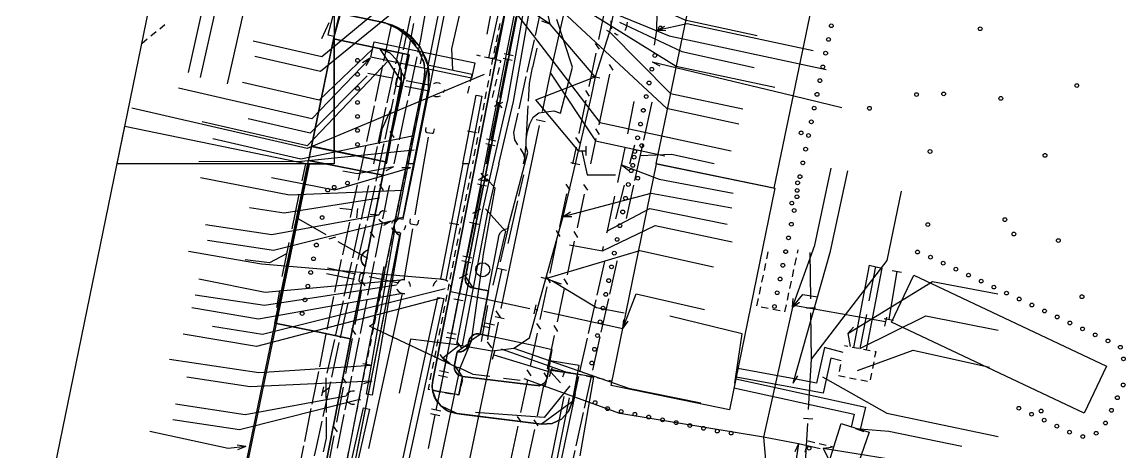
# Model space of a CAD drawing. Header units: metres. Extents: x 3206 to 3701, y 9896 to 11410.
# Drawn here: x 3317.7 to 3435.9, y 10719.2 to 10765.2 of the extents above; entities that cross this region are included whole.
import ezdxf

# ---------------------------------------------------------------- set-up
doc = ezdxf.new("R2010")
doc.units = ezdxf.units.M
for name, color, linetype in [('BOUNDARY', 7, 'Continuous'), ('BUILDING', 7, 'Continuous'), ('CURB', 7, 'Continuous'), ('ELECTR_CABLE', 7, 'Continuous'), ('ELECTR_CABLE_COMM', 7, 'Continuous'), ('GAS', 7, 'Continuous'), ('GRASS', 7, 'Continuous'), ('GROUND', 7, 'Continuous'), ('HEAT', 7, 'Continuous'), ('ROAD', 7, 'Continuous'), ('SEWER', 7, 'Continuous'), ('SIDEWALK_PATH', 7, 'Continuous'), ('WATER_PIPELINE', 7, 'Continuous')]:
    doc.layers.add(name, color=color, linetype=linetype)

# ---------------------------------------------------------------- blocks, each defined once
blk = doc.blocks.new('МОЖЖЕВЕЛЬНИК_СКАЛЬНЫЙ')
blk.add_circle((0, 0), 0.2)
blk = doc.blocks.new('БЕРЕЗА_ПОЛЕЗНАЯ')
blk.add_circle((0, 0), 0.2)
blk = doc.blocks.new('ЧЕРЕМУХА_ШУБЕРТ')
blk.add_circle((0, 0), 0.2)

msp = doc.modelspace()

# ---------------------------------------------------------------- linework, layer by layer
at = {"layer": 'BOUNDARY'}
msp.add_lwpolyline([(3253.02, 9915.67), (3233.6, 10020.11), (3233.04, 10027.23), (3225.68, 10139.96), (3262.08, 10325.26), (3335.84, 10689.44), (3351.1, 10763.68), (3367.77, 10831.23), (3377.81, 10869.11), (3520.39, 11207.45), (3551.17, 11273.83), (3554.01, 11279.37), (3611.72, 11390.17), (3639.44, 11373.13), (3680.64, 11298.58), (3281.25, 9920.2)], close=True, dxfattribs=at)
at = {"layer": 'BUILDING'}
for points in [[(3385.58, 10750.01), (3394.73, 10794.01), (3407.33, 10791.39), (3398.17, 10747.39)], [(3327.87, 10750), (3331.3, 10766.7), (3351.11, 10766.7), (3351.11, 10750)], [(3348.44, 10749.97), (3334.29, 10681.6), (3314.67, 10685.66), (3316.24, 10693.41), (3316.25, 10693.47), (3328.7, 10754.05)], [(3393.43, 10723.68), (3380.75, 10726.28), (3385.61, 10750), (3398.3, 10747.4)], [(3413.16, 10738.1), (3433.8, 10728.36), (3431.41, 10723.31), (3410.77, 10733.04)], [(3406.41, 10721.9), (3408.38, 10721.29), (3406.97, 10717.16), (3405.68, 10717.16), (3403.84, 10717.17), (3404.62, 10719.7), (3405.4, 10722.22), (3406.41, 10721.9)]]:
    msp.add_lwpolyline(points, close=True, dxfattribs=at)
at = {"layer": 'CURB'}
for points in [[(3365.16, 10737.89), (3371.56, 10770.39)], [(3332.42, 10764.47), (3332.98, 10764.93)], [(3356.35, 10765.12), (3357.04, 10764.97), (3357.05, 10764.97)], [(3357.51, 10764.76), (3357.54, 10764.75), (3357.85, 10764.59), (3358.14, 10764.4)], [(3368.86, 10765.04), (3368.71, 10764.3)], [(3330.53, 10762.93), (3331.09, 10763.39)], [(3331.47, 10763.7), (3332.03, 10764.16)], [(3351.05, 10763.4), (3355.97, 10762.35)], [(3358.54, 10764.11), (3358.6, 10764.06), (3358.95, 10763.75), (3359.02, 10763.68), (3359.08, 10763.63)], [(3359.4, 10763.25), (3359.45, 10763.17), (3359.84, 10762.67)], [(3368.61, 10763.81), (3368.46, 10763.08)], [(3355.97, 10762.35), (3358.29, 10758.84)], [(3360.12, 10762.26), (3360.43, 10761.67), (3360.45, 10761.62)], [(3368.36, 10762.59), (3368.21, 10761.86)], [(3360.62, 10761.15), (3360.72, 10760.86), (3360.76, 10760.45)], [(3368.11, 10761.37), (3367.96, 10760.64)], [(3360.8, 10759.95), (3360.81, 10759.85), (3360.81, 10759.78), (3360.75, 10759.23)], [(3367.86, 10760.15), (3367.72, 10759.42)], [(3358.29, 10758.84), (3356.61, 10750.23)], [(3360.66, 10758.74), (3360.58, 10758.32), (3360.52, 10758.03)], [(3367.63, 10758.93), (3367.49, 10758.2)], [(3361.18, 10758.05), (3358.46, 10744.26)], [(3360.42, 10757.54), (3360.28, 10756.83)], [(3367.39, 10757.71), (3367.25, 10756.97)], [(3360.18, 10756.34), (3360.03, 10755.63)], [(3367.16, 10756.48), (3367.01, 10755.75)], [(3359.93, 10755.14), (3359.79, 10754.44)], [(3366.92, 10755.26), (3366.78, 10754.53)], [(3359.69, 10753.95), (3359.54, 10753.24)], [(3366.68, 10754.04), (3366.54, 10753.3)], [(3359.44, 10752.75), (3359.3, 10752.04)], [(3366.45, 10752.81), (3366.31, 10752.08)], [(3356.61, 10750.23), (3348.66, 10751.87)], [(3359.2, 10751.55), (3359.05, 10750.84)], [(3366.21, 10751.59), (3366.07, 10750.86)], [(3356.32, 10748.78), (3348.35, 10750.36)], [(3358.95, 10750.35), (3358.88, 10750)], [(3365.98, 10750.37), (3365.9, 10750)], [(3356.32, 10748.78), (3356.61, 10750.23)], [(3358.71, 10749.16), (3358.57, 10748.45)], [(3365.74, 10749.16), (3365.6, 10748.45)], [(3354.76, 10740.78), (3356.32, 10748.78)], [(3358.47, 10747.96), (3358.32, 10747.25)], [(3365.51, 10747.96), (3365.37, 10747.25)], [(3358.22, 10746.76), (3358.08, 10746.06)], [(3365.28, 10746.76), (3365.14, 10746.05)], [(3357.98, 10745.57), (3357.83, 10744.86)], [(3365.05, 10745.56), (3364.91, 10744.85)], [(3357.73, 10744.37), (3357.59, 10743.66)], [(3364.82, 10744.36), (3364.68, 10743.65)], [(3357.49, 10743.17), (3357.35, 10742.49), (3357.34, 10742.47)], [(3364.58, 10743.16), (3364.44, 10742.46)], [(3357.25, 10741.98), (3357.1, 10741.27)], [(3358.09, 10742.35), (3357.34, 10738.52)], [(3364.35, 10741.96), (3364.21, 10741.26)], [(3354.76, 10740.78), (3354.41, 10739)], [(3400.76, 10740.81), (3400.67, 10740.43)], [(3357, 10740.78), (3356.86, 10740.07)], [(3364.11, 10740.77), (3363.97, 10740.06)], [(3397.43, 10739.83), (3397.5, 10740.18), (3397.59, 10740.59)], [(3400.57, 10739.94), (3400.41, 10739.17)], [(3348.81, 10732.12), (3352.87, 10731.27), (3354.41, 10739)], [(3356.76, 10739.58), (3356.61, 10738.88)], [(3363.87, 10739.57), (3363.73, 10738.86)], [(3397.17, 10738.57), (3397.33, 10739.34)], [(3400.3, 10738.69), (3400.14, 10737.92)], [(3356.51, 10738.39), (3356.37, 10737.68)], [(3363.64, 10738.37), (3363.5, 10737.67)], [(3365.16, 10737.89), (3365.96, 10736.72)], [(3396.9, 10737.32), (3397.06, 10738.08)], [(3400.04, 10737.43), (3399.87, 10736.67)], [(3356.27, 10737.19), (3356.13, 10736.48)], [(3363.4, 10737.17), (3363.26, 10736.47)], [(3367.62, 10736.4), (3365.96, 10736.72)], [(3396.64, 10736.06), (3396.8, 10736.83)], [(3399.77, 10736.18), (3399.6, 10735.41)], [(3356.03, 10735.99), (3355.88, 10735.29)], [(3363.16, 10735.98), (3363.02, 10735.27)], [(3396.38, 10734.81), (3396.54, 10735.57)], [(3399.5, 10734.92), (3399.34, 10734.16)], [(3355.78, 10734.8), (3355.64, 10734.09)], [(3356.56, 10734.59), (3356.25, 10733.01)], [(3362.92, 10734.78), (3362.78, 10734.07)], [(3397.59, 10734.51), (3396.82, 10734.66)], [(3398.85, 10734.26), (3398.08, 10734.41)], [(3344.75, 10732.95), (3348.81, 10732.12)], [(3356.25, 10733.01), (3351.89, 10710.82)], [(3355.54, 10733.6), (3355.4, 10732.89)], [(3361.66, 10726.81), (3362.95, 10733.4)], [(3362.69, 10733.58), (3362.55, 10732.88)], [(3366.73, 10731.77), (3366.9, 10732.67)], [(3355.3, 10732.4), (3355.15, 10731.7)], [(3362.45, 10732.38), (3362.31, 10731.68)], [(3365.5, 10730.93), (3366.73, 10731.77)], [(3366.73, 10731.77), (3367.57, 10731.59)], [(3349.32, 10713.33), (3352.87, 10731.27)], [(3355.05, 10731.21), (3354.91, 10730.5)], [(3362.21, 10731.19), (3362.07, 10730.48)], [(3365.5, 10730.93), (3365.48, 10730.74), (3364.29, 10729.89)], [(3354.81, 10730.01), (3354.67, 10729.3)], [(3361.98, 10729.99), (3361.84, 10729.28)], [(3354.57, 10728.81), (3354.42, 10728.11)], [(3361.74, 10728.79), (3361.6, 10728.09)], [(3364.86, 10727.25), (3364, 10728.44)], [(3373.93, 10727.28), (3374.07, 10727.99)], [(3374.5, 10727.99), (3375.21, 10727.86)], [(3354.32, 10727.62), (3354.18, 10726.91)], [(3361.5, 10727.59), (3361.36, 10726.89)], [(3364.7, 10726.23), (3364.87, 10726.93)], [(3365.12, 10727.22), (3365.84, 10727.13)], [(3366.33, 10727.07), (3367.05, 10726.99)], [(3367.54, 10726.93), (3368.26, 10726.84)], [(3368.76, 10726.78), (3369.47, 10726.69)], [(3369.97, 10726.63), (3370.68, 10726.55)], [(3373.6, 10726.19), (3373.7, 10726.18), (3373.83, 10726.79)], [(3375.7, 10727.77), (3376.37, 10727.65), (3376.41, 10727.64)], [(3377.17, 10727.5), (3376.61, 10724.55)], [(3376.9, 10727.55), (3377.17, 10727.5), (3377.61, 10727.41)], [(3378.1, 10727.32), (3378.81, 10727.18)], [(3379.3, 10727.09), (3380.01, 10726.95)], [(3380.5, 10726.85), (3380.85, 10726.79)], [(3354.08, 10726.42), (3353.94, 10725.71)], [(3361.27, 10726.4), (3361.16, 10725.87), (3361.34, 10725.83)], [(3361.83, 10725.73), (3362.46, 10725.59), (3362.53, 10725.58)], [(3363.02, 10725.5), (3363.74, 10725.39)], [(3364.23, 10725.31), (3364.47, 10725.27), (3364.58, 10725.74)], [(3371.18, 10726.49), (3371.9, 10726.4)], [(3372.39, 10726.34), (3372.65, 10726.31), (3373.11, 10726.25)], [(3353.84, 10725.22), (3353.69, 10724.52)], [(3376.61, 10724.55), (3373.29, 10722.13)], [(3353.59, 10724.03), (3353.45, 10723.32)], [(3364.7, 10723.2), (3364.23, 10723.26), (3362.47, 10724.12)], [(3373.29, 10722.13), (3364.7, 10723.2)], [(3353.35, 10722.83), (3353.21, 10722.12)], [(3353.12, 10721.63), (3352.98, 10720.92)], [(3352.88, 10720.43), (3352.74, 10719.72)], [(3401.53, 10719.13), (3401.72, 10719.85)], [(3401.85, 10720.33), (3401.85, 10720.34), (3402.56, 10720.18)], [(3403.05, 10720.06), (3403.77, 10719.9)], [(3404.26, 10719.79), (3404.62, 10719.7)], [(3352.65, 10719.23), (3352.51, 10718.53)]]:
    msp.add_lwpolyline(points, dxfattribs=at)
at = {"layer": 'ELECTR_CABLE'}
for points in [[(3379.06, 10759.31), (3374.23, 10764.97), (3373.22, 10769.61), (3376.18, 10779.63), (3379.49, 10789.49), (3380.07, 10792.18), (3383.32, 10797.45), (3385.53, 10798.72), (3382.19, 10803.77)], [(3387.22, 10796.11), (3383.4, 10777.6), (3380.6, 10764.13)], [(3373.47, 10778.35), (3369.68, 10756.81), (3368.09, 10750)], [(3374.06, 10778.24), (3370.26, 10756.69), (3368.71, 10750)], [(3343.94, 10774.24), (3338.49, 10767.01), (3336.74, 10759.25)], [(3347.04, 10773.38), (3341.38, 10766.31), (3339.64, 10758.55)], [(3371.37, 10770.62), (3387.74, 10760.47), (3398.3, 10758.21)], [(3372.47, 10769.67), (3386.96, 10763.72), (3403.78, 10760.11)], [(3372.51, 10769.18), (3386.69, 10755.96), (3394.43, 10754.3)], [(3374.23, 10764.97), (3368.39, 10768.88), (3367.46, 10763.88)], [(3372.65, 10763.75), (3373.42, 10767.18)], [(3359.41, 10766.52), (3358.51, 10762.22)], [(3360.1, 10761.95), (3360.39, 10763.32), (3360.89, 10766.17)], [(3385.42, 10762.71), (3385.67, 10764.31), (3385.69, 10766.22)], [(3350.53, 10765.08), (3349.76, 10763.37)], [(3357.2, 10764.83), (3356.39, 10761.01)], [(3358.5, 10764.43), (3357.68, 10760.72)], [(3374.23, 10764.97), (3373.35, 10765.26)], [(3385.67, 10764.31), (3388.91, 10765.04), (3402.38, 10762.15)], [(3385.67, 10764.31), (3386.5, 10764.75)], [(3371.77, 10759.82), (3372.54, 10763.26)], [(3380.6, 10764.13), (3379.06, 10759.31)], [(3380.27, 10764.32), (3380.6, 10764.13)], [(3380.6, 10764.13), (3387.12, 10757.54), (3394.86, 10755.88)], [(3385.67, 10764.31), (3386.61, 10764.26)], [(3372.8, 10762.37), (3372.35, 10760.31)], [(3358.41, 10761.73), (3357.51, 10757.43)], [(3359.1, 10757.27), (3360, 10761.46)], [(3385.14, 10760.93), (3399.16, 10757.58), (3405.48, 10756.05)], [(3385.14, 10760.93), (3385.96, 10760.48)], [(3356.29, 10760.52), (3355.48, 10756.71)], [(3357.57, 10760.24), (3356.75, 10756.53)], [(3372.03, 10758.6), (3372.35, 10760.31)], [(3370.9, 10755.9), (3371.67, 10759.34)], [(3371.91, 10756.7), (3372.03, 10758.6)], [(3372.69, 10756.86), (3379.06, 10759.31)], [(3379.06, 10759.31), (3378.63, 10757.23), (3377.26, 10751.4)], [(3378.57, 10759.41), (3379.55, 10759.21)], [(3355.37, 10756.22), (3355.23, 10755.52), (3354.56, 10752.4)], [(3357.41, 10756.94), (3357.19, 10755.88), (3356.52, 10752.64)], [(3358.09, 10752.59), (3358.86, 10756.19), (3358.99, 10756.78)], [(3371.65, 10752.4), (3371.88, 10756.2)], [(3377.26, 10751.4), (3372.69, 10756.86)], [(3382.55, 10753.2), (3383.24, 10756.66)], [(3385.13, 10756.59), (3384.23, 10752.52)], [(3356.64, 10756.04), (3356.58, 10755.77), (3355.82, 10752.34)], [(3357.19, 10755.88), (3356.22, 10753.72), (3355.94, 10752.15)], [(3370.78, 10752.05), (3370.45, 10752.56), (3370.33, 10753.34), (3370.79, 10755.41)], [(3354.46, 10751.91), (3354.05, 10750)], [(3355.71, 10751.85), (3355.3, 10750)], [(3356.42, 10752.15), (3356.33, 10751.75), (3355.97, 10750)], [(3357.54, 10750), (3357.85, 10751.45), (3357.99, 10752.1)], [(3371.37, 10750), (3371.51, 10750.6), (3371.38, 10751.11), (3371.05, 10751.63)], [(3371.5, 10750), (3371.62, 10751.9)], [(3378.08, 10750.89), (3378.09, 10751.89)], [(3381.9, 10750), (3382.25, 10751.73)], [(3382.78, 10750), (3383.31, 10752.04)], [(3384.12, 10752.03), (3383.67, 10750)], [(3376.93, 10750), (3377.26, 10751.4)], [(3377.26, 10751.4), (3378.09, 10751.39)], [(3377.63, 10751.39), (3378.2, 10748.84), (3381.24, 10748.84)], [(3383.87, 10750.9), (3387.23, 10751.03), (3391.78, 10750.05)], [(3348.02, 10750), (3347.64, 10748.18)], [(3357.47, 10749.67), (3353.59, 10748.93), (3352.03, 10749.23)], [(3354.05, 10750), (3353.68, 10748.25)], [(3355.97, 10750), (3355.58, 10748.14)], [(3357.47, 10749.67), (3356.63, 10749.25)], [(3368.11, 10750), (3366.95, 10744.95)], [(3368.73, 10750), (3367.53, 10744.81)], [(3373.76, 10737.72), (3375.61, 10744.38), (3376.93, 10750)], [(3377.42, 10749.89), (3376.44, 10750.11)], [(3381.48, 10748.02), (3381.88, 10749.9), (3381.9, 10750)], [(3381.88, 10749.9), (3385.91, 10748.36), (3393.82, 10746.87)], [(3381.88, 10749.9), (3382.63, 10749.34)], [(3383.67, 10750), (3383.28, 10748.21)], [(3400.18, 10734.67), (3402.57, 10741.3), (3404.32, 10749.53)], [(3364.59, 10728.17), (3364.59, 10728.18), (3365.82, 10731.07), (3366.74, 10737.59), (3367.11, 10740.35), (3368.33, 10747.41), (3367.44, 10748.38)], [(3367.66, 10748.2), (3367.06, 10748.22)], [(3370.89, 10746.53), (3371.43, 10748.81)], [(3347.33, 10746.71), (3346.57, 10743.06)], [(3353.58, 10747.76), (3353.12, 10745.62), (3352.83, 10744.26)], [(3354.79, 10747.7), (3354.28, 10745.4), (3353.98, 10744.07), (3353.98, 10744.06)], [(3355.48, 10747.65), (3355.47, 10747.59), (3354.62, 10743.94)], [(3356.33, 10744.12), (3356.5, 10744.97), (3356.96, 10747.33), (3357.05, 10747.72)], [(3375.61, 10744.38), (3385.06, 10746.86), (3393.68, 10745.28)], [(3381.25, 10744.13), (3382.18, 10747.72)], [(3383.17, 10747.73), (3382.38, 10744.15)], [(3369.72, 10741.49), (3370.78, 10746.04)], [(3380.31, 10742.61), (3380.36, 10742.83), (3381.16, 10746.56)], [(3366.95, 10744.94), (3364.21, 10730.65)], [(3367.54, 10744.82), (3364.8, 10730.54)], [(3367.31, 10745.17), (3369.44, 10742.78), (3368.09, 10737.03)], [(3375.61, 10744.38), (3376.42, 10744.85)], [(3375.61, 10744.38), (3376.54, 10744.37)], [(3380.36, 10742.83), (3384.89, 10745.23), (3393.17, 10743.55)], [(3352.73, 10743.77), (3351.98, 10740.27)], [(3353.87, 10743.58), (3353.07, 10739.94)], [(3354.51, 10743.46), (3353.65, 10739.75)], [(3355.52, 10740.03), (3356.23, 10743.63)], [(3368.92, 10739.53), (3369.81, 10743.33)], [(3379.82, 10740.68), (3385.48, 10743.41), (3393.71, 10741.65)], [(3346.26, 10741.59), (3345.52, 10738.08), (3345.5, 10737.94)], [(3376.32, 10741.32), (3379.82, 10740.68), (3379.94, 10741.15)], [(3346, 10740.37), (3344.18, 10739.39), (3341.57, 10739.71)], [(3351.87, 10739.78), (3351.13, 10736.28)], [(3373.76, 10737.72), (3383.84, 10740.72), (3391.73, 10738.98)], [(3381.37, 10739.61), (3381.36, 10739.56), (3380.57, 10736.04)], [(3352.96, 10739.46), (3352.15, 10735.82)], [(3353.54, 10739.27), (3352.68, 10735.56)], [(3354.72, 10735.94), (3355.43, 10739.54)], [(3364.42, 10728.12), (3354.88, 10732.61), (3355.33, 10732.92), (3356.44, 10739.01)], [(3369.07, 10738.72), (3367.77, 10732.88)], [(3368.58, 10738.83), (3369.56, 10738.61)], [(3379.27, 10735.94), (3380.09, 10739.56)], [(3411.36, 10738.49), (3410.49, 10733.36)], [(3410.87, 10738.58), (3411.86, 10738.41)], [(3364.51, 10730.6), (3368.02, 10730), (3370.35, 10730.28), (3372.01, 10731.39), (3373.76, 10737.72)], [(3374.25, 10737.59), (3373.28, 10737.85)], [(3373.76, 10737.72), (3375.4, 10737.15)], [(3374.41, 10737.5), (3379.19, 10734.64), (3382.17, 10734.07)], [(3345.24, 10736.46), (3344.92, 10734.63)], [(3351.03, 10735.79), (3350.32, 10732.28)], [(3352.05, 10735.33), (3351.24, 10731.7)], [(3352.57, 10735.08), (3352.14, 10733.22), (3351.73, 10731.37)], [(3353.91, 10731.85), (3354.62, 10735.45)], [(3378.34, 10731.83), (3379.16, 10735.45)], [(3380.47, 10735.55), (3379.67, 10731.98)], [(3400.18, 10734.67), (3401.29, 10736.03), (3402.86, 10735.76)], [(3400.18, 10734.67), (3400.25, 10735.6)], [(3400.18, 10734.67), (3400.94, 10735.21)], [(3366.87, 10731), (3367.56, 10734.84)], [(3400.18, 10734.67), (3397.07, 10720.74)], [(3410.14, 10733.1), (3400.5, 10734.8)], [(3367.28, 10732.99), (3368.26, 10732.77)], [(3367.77, 10732.88), (3367.52, 10731.15)], [(3410, 10733.44), (3410.98, 10733.28)], [(3410.23, 10733.59), (3410.05, 10732.61)], [(3350.22, 10731.79), (3349.52, 10728.29)], [(3353.1, 10727.76), (3353.81, 10731.36)], [(3377.42, 10727.72), (3378.23, 10731.34)], [(3379.56, 10731.49), (3378.77, 10727.92)], [(3351.13, 10731.21), (3350.33, 10727.58)], [(3351.62, 10730.88), (3350.81, 10727.16)], [(3364.51, 10730.6), (3359.28, 10731.25), (3358.07, 10725.47)], [(3364.51, 10730.6), (3362.73, 10729.19)], [(3364.2, 10730.99), (3364.82, 10730.21)], [(3367.49, 10730.94), (3367.96, 10730.29)], [(3368.98, 10730.19), (3375.79, 10727.76)], [(3370.35, 10730.28), (3382.63, 10726), (3390.38, 10724.41)], [(3362.42, 10729.58), (3363.04, 10728.8)], [(3363.53, 10728.59), (3362.73, 10729.19)], [(3368.05, 10729.09), (3368.34, 10730.04)], [(3368.19, 10729.57), (3374.31, 10727.7)], [(3343.74, 10625.4), (3346.99, 10641.43), (3347.67, 10641.89), (3347.19, 10642.48), (3349.31, 10655.54), (3351.34, 10667.41), (3351.41, 10670.08), (3352.05, 10673.21), (3353.84, 10680.27), (3354.24, 10682.98), (3356.44, 10686.82), (3359.18, 10699.79), (3360.12, 10706.11), (3361.93, 10715.36), (3364.58, 10728.13)], [(3349.42, 10727.79), (3348.72, 10724.29)], [(3365.99, 10727.46), (3364.4, 10728.19)], [(3374.17, 10727.23), (3374.46, 10728.18)], [(3350.7, 10726.68), (3349.89, 10722.96)], [(3350.22, 10727.09), (3350.22, 10727.09), (3350.22, 10726.37), (3350.23, 10723.37)], [(3352.29, 10723.67), (3352.55, 10724.95), (3353, 10727.27)], [(3367.77, 10727.23), (3365.99, 10727.46)], [(3371.03, 10726.81), (3369.25, 10727.04)], [(3397.07, 10720.74), (3381.69, 10723.29), (3371.45, 10727)], [(3375.35, 10726.57), (3374.31, 10727.7)], [(3375.59, 10727.2), (3375.79, 10727.76)], [(3376.9, 10725.42), (3377.31, 10727.23)], [(3378.66, 10727.43), (3377.87, 10723.86)], [(3376.34, 10726.25), (3373.59, 10722.85), (3366.25, 10723.38)], [(3376.9, 10725.42), (3375.34, 10717.99)], [(3375.69, 10725.08), (3373.21, 10712.77)], [(3376.27, 10724.96), (3373.79, 10712.65)], [(3348.62, 10723.8), (3347.91, 10720.29)], [(3351.47, 10719.58), (3352.19, 10723.18)], [(3377.76, 10723.37), (3377.43, 10721.91), (3376.97, 10719.8)], [(3349.78, 10722.47), (3349.16, 10719.66), (3348.96, 10718.76)], [(3350.23, 10722.87), (3350.23, 10720.64), (3349.94, 10719.18)], [(3341.63, 10719.74), (3339.74, 10719.54), (3331.37, 10721.35)], [(3397.07, 10720.74), (3397.7, 10713.86), (3389.33, 10714.65)], [(3403.14, 10719.5), (3400.81, 10720.04), (3397.07, 10720.74)], [(3341.63, 10719.74), (3340.71, 10719.89)], [(3341.63, 10719.74), (3340.76, 10719.39)], [(3347.82, 10719.8), (3347.18, 10716.65), (3347.12, 10716.29)], [(3400.81, 10720.04), (3399.53, 10711.7), (3391.52, 10712.71)], [(3400.81, 10720.04), (3400.43, 10719.19)], [(3403.45, 10719.58), (3404.37, 10719.69)], [(3403.45, 10719.58), (3406.26, 10713.95), (3408.19, 10713.5)], [(3403.45, 10719.58), (3410.52, 10718.44), (3418.68, 10716.27)], [(3376.87, 10719.31), (3376.09, 10715.74)]]:
    msp.add_lwpolyline(points, dxfattribs=at)
at = {"layer": 'ELECTR_CABLE_COMM'}
for points in [[(3360.72, 10770.52), (3349.8, 10761.46), (3342.42, 10763.15)], [(3379.46, 10763.31), (3380.2, 10766.88)], [(3358.69, 10760.19), (3359.64, 10765.02)], [(3380.85, 10764.41), (3380.78, 10764.68), (3380.75, 10765), (3380.77, 10765.3)], [(3381.66, 10765.17), (3388.32, 10762.03), (3396.08, 10760.3)], [(3382.47, 10765.16), (3382.45, 10764.91), (3382.37, 10764.59), (3382.25, 10764.31), (3382.24, 10764.29)], [(3381.5, 10763.78), (3381.32, 10763.82), (3381.14, 10763.95), (3381.11, 10763.98)], [(3379.51, 10762.27), (3379.1, 10762.89)], [(3378.4, 10758.28), (3379.15, 10761.85)], [(3358.76, 10759.14), (3358.34, 10759.76)], [(3380.98, 10760.02), (3380.57, 10760.65)], [(3357.45, 10753.89), (3358.4, 10758.71)], [(3379.47, 10754.18), (3380.62, 10759.6)], [(3378.46, 10757.23), (3378.05, 10757.86)], [(3377.35, 10753.25), (3378.1, 10756.81)], [(3357.52, 10752.84), (3357.1, 10753.46)], [(3377.4, 10752.2), (3376.99, 10752.83)], [(3378.59, 10750), (3379.16, 10752.71)], [(3379.52, 10753.13), (3379.11, 10753.76)], [(3356.69, 10750), (3357.17, 10752.41)], [(3376.67, 10750), (3377.04, 10751.78)], [(3356.4, 10747.16), (3355.98, 10747.78)], [(3375.26, 10743.28), (3376, 10746.78)], [(3376.36, 10747.2), (3375.95, 10747.83)], [(3377.15, 10743.17), (3377.9, 10746.75)], [(3378.26, 10747.17), (3377.85, 10747.79)], [(3355.97, 10746.32), (3345.76, 10744.72), (3342.02, 10745.31)], [(3350.24, 10742.41), (3347.08, 10744.21)], [(3351.25, 10742.14), (3350.53, 10741.94)], [(3355.41, 10742.1), (3354.99, 10742.72)], [(3375.32, 10742.23), (3374.9, 10742.86)], [(3377.2, 10742.13), (3376.79, 10742.75)], [(3354.7, 10739.88), (3351.54, 10741.67)], [(3374.22, 10738.31), (3374.96, 10741.81)], [(3376.08, 10738.13), (3376.84, 10741.71)], [(3354.42, 10736.96), (3353.99, 10737.58)], [(3374.27, 10737.26), (3373.86, 10737.89)], [(3376.13, 10737.09), (3375.72, 10737.71)], [(3353.35, 10732.79), (3354.07, 10736.53)], [(3373.18, 10733.33), (3373.92, 10736.84)], [(3375.02, 10733.1), (3375.77, 10736.67)], [(3373.23, 10732.29), (3372.82, 10732.91)], [(3375.07, 10732.05), (3374.66, 10732.68)], [(3353.43, 10731.74), (3353, 10732.36)], [(3372.14, 10728.36), (3372.88, 10731.87)], [(3373.95, 10728.06), (3374.71, 10731.63)], [(3352.37, 10727.57), (3353.08, 10731.32)], [(3372.19, 10727.31), (3371.78, 10727.94)], [(3352.44, 10726.53), (3352.01, 10727.15)], [(3371.1, 10723.39), (3371.84, 10726.89)], [(3374, 10727.01), (3373.59, 10727.64)], [(3351.38, 10722.36), (3352.09, 10726.1)], [(3372.89, 10723.02), (3373.64, 10726.59)], [(3351.45, 10721.31), (3351.02, 10721.93)], [(3370.06, 10718.42), (3370.79, 10721.92)], [(3371.15, 10722.34), (3370.74, 10722.97)], [(3372.94, 10721.97), (3372.53, 10722.6)], [(3350.39, 10717.14), (3351.1, 10720.88)], [(3371.82, 10717.98), (3372.58, 10721.55)]]:
    msp.add_lwpolyline(points, dxfattribs=at)
at = {"layer": 'GAS'}
for points in [[(3372.04, 10772.85), (3388.67, 10765.41), (3396.4, 10763.75)], [(3369.78, 10761.67), (3370.6, 10765.75)], [(3370.66, 10766.04), (3379.54, 10754.42), (3393.61, 10751.4)], [(3368.85, 10757.1), (3369.05, 10758.05), (3369.68, 10761.18)], [(3370.17, 10761.08), (3369.19, 10761.28)], [(3370.27, 10761.57), (3369.29, 10761.77)], [(3367.92, 10752.53), (3368.75, 10756.61)], [(3368.28, 10756.17), (3369.17, 10756.62)], [(3368.4, 10756.75), (3369.04, 10755.99)], [(3368.41, 10752.43), (3367.43, 10752.63)], [(3368.31, 10751.94), (3367.33, 10752.14)], [(3367.4, 10750), (3367.82, 10752.04)], [(3367.52, 10748.1), (3366.54, 10748.3)], [(3366.69, 10748.41), (3367.58, 10748.87)], [(3366.81, 10748.99), (3367.45, 10748.23)], [(3366.19, 10744.1), (3366.52, 10745.68), (3366.93, 10747.71)], [(3367.42, 10747.61), (3366.44, 10747.81)], [(3365.94, 10744.71), (3366.82, 10745.17)], [(3365.36, 10740.01), (3365.99, 10743.12), (3366.09, 10743.61)], [(3366.58, 10743.51), (3365.6, 10743.71)], [(3365.75, 10739.42), (3364.77, 10739.62)], [(3365.85, 10739.91), (3364.87, 10740.11)], [(3364.52, 10735.92), (3365.26, 10739.52)], [(3364.52, 10737.78), (3365.41, 10738.24)], [(3363.69, 10731.82), (3364.42, 10735.43)], [(3364.91, 10735.33), (3363.93, 10735.52)], [(3362.86, 10727.73), (3363.59, 10731.33)], [(3364.08, 10731.23), (3363.1, 10731.43)], [(3364.18, 10731.72), (3363.2, 10731.92)], [(3363.35, 10727.63), (3362.37, 10727.83)], [(3362.02, 10723.63), (3362.76, 10727.24)], [(3363.25, 10727.14), (3362.27, 10727.34)], [(3361.19, 10719.54), (3361.92, 10723.14)], [(3362.41, 10723.04), (3361.43, 10723.24)], [(3362.51, 10723.53), (3361.53, 10723.73)]]:
    msp.add_lwpolyline(points, dxfattribs=at)
at = {"layer": 'GRASS'}
msp.add_lwpolyline([(3371.56, 10770.39), (3365.16, 10737.89), (3365.14, 10737.7), (3365.16, 10737.5), (3365.22, 10737.31), (3365.31, 10737.14), (3365.44, 10736.99), (3365.59, 10736.87), (3365.77, 10736.77), (3365.96, 10736.72), (3367.62, 10736.4), (3368.78, 10742.4), (3368.93, 10742.67), (3369.14, 10742.88), (3369.41, 10743.02), (3369.71, 10743.07), (3371.83, 10751.2), (3371.65, 10751.83), (3371.67, 10752.66), (3371.81, 10753.48), (3372.07, 10754.27), (3372.43, 10755.01), (3373.01, 10755.45), (3374.63, 10755.68), (3375.34, 10755.42), (3376.63, 10760.35), (3374.93, 10765.44)], dxfattribs=at)
for points in [[(3358.29, 10758.84), (3358.29, 10760.02), (3357.85, 10761.07), (3357.05, 10761.89), (3355.97, 10762.35), (3351.04, 10763.4), (3348.66, 10751.87), (3356.61, 10750.23)], [(3354.75, 10740.78), (3354.48, 10740.67), (3354.27, 10740.5), (3354.11, 10740.27), (3354.01, 10740), (3354, 10739.72), (3354.06, 10739.45), (3354.2, 10739.21), (3354.4, 10739.01), (3352.87, 10731.27), (3348.81, 10732.12), (3344.75, 10732.95), (3348.35, 10750.36), (3356.32, 10748.78)], [(3367.76, 10738.67), (3367.7, 10738.38), (3367.54, 10738.14), (3367.3, 10737.98), (3367.01, 10737.92), (3366.71, 10737.98), (3366.48, 10738.14), (3366.31, 10738.38), (3366.26, 10738.67), (3366.31, 10738.96), (3366.48, 10739.2), (3366.71, 10739.36), (3367.01, 10739.42), (3367.3, 10739.36), (3367.54, 10739.2), (3367.7, 10738.96)], [(3367.57, 10731.59), (3366.77, 10731.76), (3366.56, 10731.8), (3366.35, 10731.79), (3366.14, 10731.74), (3365.95, 10731.64), (3365.78, 10731.5), (3365.65, 10731.34), (3365.56, 10731.14), (3365.5, 10730.93), (3365.49, 10730.7), (3365.42, 10730.49), (3365.31, 10730.29), (3365.15, 10730.12), (3364.96, 10729.99), (3364.75, 10729.91), (3364.52, 10729.87), (3364.29, 10729.89), (3364, 10728.44), (3363.98, 10728.23), (3364, 10728.03), (3364.07, 10727.84), (3364.17, 10727.66), (3364.31, 10727.5), (3364.47, 10727.38), (3364.66, 10727.3), (3364.86, 10727.25), (3372.81, 10726.29), (3373.2, 10726.31), (3373.53, 10726.48), (3373.78, 10726.75), (3373.92, 10727.11), (3374.07, 10727.94), (3374.24, 10728.93), (3374.44, 10730.11), (3372.9, 10730.44)]]:
    msp.add_lwpolyline(points, close=True, dxfattribs=at)
at = {"layer": 'GROUND'}
msp.add_lwpolyline([(3377.44, 10718.74), (3378.91, 10727.18), (3377.17, 10727.5), (3376.61, 10724.55), (3376.19, 10723.49), (3375.43, 10722.68), (3374.43, 10722.21), (3373.29, 10722.13), (3364.23, 10723.26), (3363.63, 10723.4), (3363.4, 10723.5), (3364.23, 10723.26), (3364.7, 10723.2), (3373.29, 10722.13), (3374.43, 10722.21), (3375.43, 10722.68), (3376.19, 10723.49), (3376.61, 10724.55), (3377.17, 10727.5), (3377.35, 10728.42), (3374.24, 10728.93), (3374.07, 10727.94), (3373.92, 10727.11), (3373.78, 10726.75), (3373.53, 10726.48), (3373.2, 10726.31), (3372.81, 10726.29), (3364.86, 10727.25), (3364.47, 10725.27), (3364.86, 10727.25), (3364.66, 10727.3), (3364.47, 10727.38), (3364.31, 10727.5), (3364.17, 10727.66), (3364.07, 10727.84), (3364, 10728.03), (3363.98, 10728.23), (3364, 10728.44), (3364.29, 10729.89), (3364.5, 10729.87), (3364.7, 10729.89), (3364.89, 10729.96), (3365.07, 10730.06), (3365.23, 10730.19), (3365.35, 10730.36), (3365.43, 10730.54), (3365.48, 10730.74), (3365.5, 10730.93), (3365.55, 10731.14), (3365.64, 10731.33), (3365.77, 10731.49), (3365.93, 10731.63), (3366.11, 10731.73), (3366.31, 10731.79), (3366.52, 10731.8), (3366.73, 10731.77), (3366.9, 10732.67), (3367.62, 10736.4), (3365.96, 10736.72), (3365.77, 10736.77), (3365.59, 10736.87), (3365.44, 10736.99), (3365.31, 10737.14), (3365.22, 10737.31), (3365.16, 10737.5), (3365.14, 10737.7), (3365.16, 10737.89), (3371.56, 10770.39)], dxfattribs=at)
msp.add_lwpolyline([(3348.29, 10750), (3350.17, 10750), (3356.32, 10748.78), (3356.59, 10750.23), (3351.11, 10751.38), (3351.11, 10763.38), (3355.97, 10762.35), (3355.97, 10762.35), (3357.05, 10761.89), (3357.85, 10761.07), (3358.29, 10760.02), (3358.29, 10758.84), (3356.61, 10750.23), (3354.76, 10740.78), (3354.41, 10739), (3354.4, 10739), (3352.87, 10731.27), (3344.91, 10732.92), (3348.44, 10749.97), (3348.29, 10750)], close=True, dxfattribs=at)
at = {"layer": 'HEAT'}
for points in [[(3400.26, 10726.52), (3404.26, 10740.67), (3406.09, 10749.26)], [(3408.39, 10739.14), (3406.73, 10730.36)], [(3409.73, 10738.85), (3408.08, 10730.11)], [(3409.06, 10739), (3408.37, 10735.35)], [(3408.39, 10739.14), (3409.73, 10738.85)], [(3394.01, 10726.51), (3394.81, 10731.82), (3387.04, 10733.71)], [(3408.09, 10733.88), (3407.4, 10730.23)], [(3407.4, 10730.23), (3414.46, 10733.74), (3422.22, 10732.21)], [(3405.62, 10729.82), (3403.6, 10730.34), (3402.74, 10726.54), (3400.35, 10726.98), (3394.33, 10728.09)], [(3405.74, 10730.56), (3406.09, 10730.49)], [(3406.58, 10730.39), (3407.3, 10730.26)], [(3407.79, 10730.16), (3408.5, 10730.02)], [(3405.39, 10728.91), (3404.3, 10729.19), (3403.46, 10725.45), (3400.18, 10726.05), (3394.16, 10727.17)], [(3407.14, 10727.89), (3413.09, 10730.07), (3421.26, 10728.25)], [(3408.99, 10729.93), (3409.1, 10729.91), (3408.98, 10729.3)], [(3405.2, 10727.79), (3405.34, 10728.51)], [(3408.88, 10728.81), (3408.74, 10728.09)], [(3394.12, 10727), (3407.99, 10723.95), (3407.42, 10721.57)], [(3400.26, 10726.52), (3400.75, 10727.31)], [(3403.38, 10727.21), (3410.27, 10723.32), (3422.22, 10720.82)], [(3405.81, 10727.16), (3405.11, 10727.3), (3405.11, 10727.3)], [(3407.01, 10726.93), (3406.3, 10727.06)], [(3408.22, 10726.69), (3407.51, 10726.83)], [(3408.65, 10727.6), (3408.51, 10726.89)], [(3393.91, 10726.02), (3406.78, 10723.2), (3406.45, 10721.8)], [(3406.94, 10721.68), (3410.48, 10721.37), (3418.32, 10719.77)], [(3406.94, 10721.68), (3407.81, 10721.36)]]:
    msp.add_lwpolyline(points, dxfattribs=at)
at = {"layer": 'ROAD'}
for points in [[(3377.44, 10718.74), (3378.91, 10727.18), (3377.17, 10727.5), (3376.61, 10724.55), (3376.19, 10723.49), (3375.43, 10722.68), (3374.43, 10722.21), (3373.29, 10722.13), (3364.23, 10723.26), (3363.63, 10723.4), (3363.07, 10723.65), (3362.58, 10724.02), (3362.17, 10724.48), (3361.86, 10725.01), (3361.67, 10725.59), (3361.6, 10726.2), (3361.66, 10726.81), (3379.14, 10815.68)], [(3351.76, 10766.1), (3356.55, 10765.08), (3358.71, 10764.14), (3360.3, 10762.51), (3361.17, 10760.41), (3361.18, 10758.05), (3358.46, 10744.26), (3358.14, 10744.18), (3357.86, 10744.01), (3357.65, 10743.76), (3357.53, 10743.45), (3357.52, 10743.12), (3357.62, 10742.8), (3357.81, 10742.54), (3358.09, 10742.35), (3356.25, 10733.01), (3351.89, 10710.82)]]:
    msp.add_lwpolyline(points, dxfattribs=at)
at = {"layer": 'SEWER'}
for points in [[(3374.27, 10759.71), (3378.97, 10780.52)], [(3343.1, 10776.86), (3337.11, 10767.16), (3335.47, 10759.79)], [(3364.12, 10771.7), (3349.65, 10759.88), (3342.61, 10761.5)], [(3359.69, 10750), (3363.88, 10770.88), (3363.25, 10771.01), (3359.03, 10750)], [(3354.95, 10761.3), (3348.72, 10754.82), (3334.45, 10758.1)], [(3354.95, 10761.3), (3354.15, 10760.82)], [(3354.95, 10761.3), (3354.51, 10760.48)], [(3354.71, 10759.72), (3357.33, 10759.21)], [(3373.41, 10755.59), (3374.27, 10759.71)], [(3374.27, 10759.71), (3379.1, 10752.45), (3386.5, 10750.86)], [(3354.65, 10759.43), (3348.55, 10753.28), (3341.91, 10754.81)], [(3358.33, 10759.18), (3358.06, 10759.23), (3358.02, 10759.24), (3357.99, 10759.24), (3357.94, 10759.23), (3357.9, 10759.22), (3357.87, 10759.21), (3357.84, 10759.18), (3357.82, 10759.16), (3357.8, 10759.13), (3357.79, 10759.1), (3357.68, 10758.53), (3357.68, 10758.5), (3357.68, 10758.48), (3357.69, 10758.45), (3357.71, 10758.43), (3357.72, 10758.41), (3357.74, 10758.38), (3357.77, 10758.36), (3357.81, 10758.34), (3357.85, 10758.33), (3358.15, 10758.27)], [(3358.8, 10758.92), (3361.42, 10758.41)], [(3361.77, 10758.62), (3361.83, 10758.65), (3362.07, 10758.7), (3362.32, 10758.68), (3362.44, 10758.62)], [(3358.68, 10758.33), (3361.3, 10757.82)], [(3362.87, 10757.94), (3362.87, 10757.82), (3362.79, 10757.6)], [(3362.45, 10757.25), (3362.44, 10757.25), (3362.21, 10757.17), (3361.96, 10757.18), (3361.77, 10757.25)], [(3360.93, 10753.9), (3360.88, 10753.63), (3360.88, 10753.59), (3360.88, 10753.56), (3360.88, 10753.52), (3360.89, 10753.48), (3360.91, 10753.45), (3360.93, 10753.42), (3360.96, 10753.39), (3360.99, 10753.38), (3361.02, 10753.37), (3361.59, 10753.27), (3361.62, 10753.27), (3361.64, 10753.28), (3361.67, 10753.29), (3361.69, 10753.3), (3361.71, 10753.32), (3361.74, 10753.34), (3361.76, 10753.37), (3361.78, 10753.41), (3361.79, 10753.45), (3361.84, 10753.75)], [(3372.24, 10750), (3373.1, 10754.12)], [(3372.73, 10754.74), (3373.7, 10754.53)], [(3359.63, 10752.99), (3347.55, 10750.5), (3338.1, 10752.68)], [(3360.72, 10750), (3361.21, 10752.85)], [(3359.66, 10751.46), (3347.59, 10750.25), (3336.6, 10750.22)], [(3359.28, 10749.59), (3351.14, 10747.2), (3344.4, 10748.52)], [(3359.69, 10750), (3359.03, 10750), (3357.87, 10744.19), (3358.5, 10744.07), (3359.69, 10750)], [(3359.28, 10749.59), (3358.35, 10749.58)], [(3359.79, 10744.54), (3360.72, 10750)], [(3369, 10734.51), (3372.24, 10750)], [(3358.46, 10747.16), (3346.32, 10746.64), (3336.8, 10748.49)], [(3402.23, 10729.1), (3410.32, 10739.64), (3411.87, 10747.09)], [(3355.89, 10744.5), (3344.42, 10742.4), (3337.32, 10743.46)], [(3351.72, 10745.24), (3353.08, 10745.1)], [(3353.61, 10745.23), (3353.5, 10744.24)], [(3355.89, 10744.5), (3354.96, 10744.58)], [(3355.92, 10744.56), (3355.98, 10744.73), (3356.14, 10744.91), (3356.28, 10745.01), (3356.5, 10744.97), (3356.71, 10744.92)], [(3357.19, 10743.85), (3344.6, 10740.72), (3337.55, 10741.78)], [(3356.78, 10743.62), (3356.77, 10743.61), (3356.53, 10743.61), (3356.3, 10743.68), (3356.1, 10743.82), (3355.96, 10744.02), (3355.94, 10744.07)], [(3357.19, 10743.85), (3356.38, 10743.39)], [(3357.29, 10743.65), (3357.34, 10743.79), (3357.5, 10743.97), (3357.7, 10744.1), (3357.94, 10744.16), (3358.13, 10744.14)], [(3358.13, 10742.67), (3357.89, 10742.67), (3357.66, 10742.74), (3357.46, 10742.88), (3357.32, 10743.08), (3357.29, 10743.17)], [(3358.74, 10743.41), (3358.74, 10743.36), (3358.68, 10743.12), (3358.56, 10742.92)], [(3359.24, 10744.11), (3359.2, 10743.84), (3359.19, 10743.8), (3359.19, 10743.77), (3359.2, 10743.73), (3359.21, 10743.69), (3359.23, 10743.66), (3359.25, 10743.63), (3359.28, 10743.6), (3359.31, 10743.59), (3359.33, 10743.58), (3359.91, 10743.48), (3359.93, 10743.48), (3359.96, 10743.48), (3359.98, 10743.49), (3360, 10743.51), (3360.03, 10743.53), (3360.05, 10743.55), (3360.07, 10743.58), (3360.1, 10743.62), (3360.11, 10743.65), (3360.16, 10743.96)], [(3358.2, 10742.61), (3355.18, 10725.23), (3354.55, 10725.34), (3357.58, 10742.72), (3358.2, 10742.61)], [(3358.59, 10737.6), (3359.53, 10743.06)], [(3402.14, 10735.56), (3402.07, 10740.52)], [(3350.4, 10738.86), (3353.39, 10738.24)], [(3358.59, 10737.6), (3343.7, 10736.23), (3336.62, 10737.64)], [(3350.28, 10738.27), (3353.27, 10737.65)], [(3354.39, 10738.19), (3354.12, 10738.25), (3354.08, 10738.25), (3354.05, 10738.25), (3354.01, 10738.25), (3353.97, 10738.24), (3353.94, 10738.22), (3353.91, 10738.2), (3353.88, 10738.17), (3353.87, 10738.15), (3353.86, 10738.12), (3353.74, 10737.55), (3353.74, 10737.52), (3353.74, 10737.5), (3353.75, 10737.47), (3353.76, 10737.45), (3353.78, 10737.43), (3353.8, 10737.4), (3353.83, 10737.38), (3353.87, 10737.36), (3353.9, 10737.34), (3354.21, 10737.28)], [(3354.86, 10737.93), (3357.85, 10737.3)], [(3358.66, 10737.59), (3358.59, 10737.6), (3358.47, 10737.61), (3358.23, 10737.55), (3358.03, 10737.42), (3357.87, 10737.24), (3357.82, 10737.1)], [(3359.27, 10736.86), (3359.23, 10737.1), (3359.12, 10737.32), (3359.08, 10737.35)], [(3406.09, 10731.84), (3415.16, 10737.4), (3422.16, 10736.09)], [(3358.42, 10736.12), (3343, 10733.39), (3335.88, 10734.59)], [(3357.78, 10737.01), (3343.66, 10734.83), (3336.23, 10735.94)], [(3354.83, 10719.52), (3358.42, 10736.12)], [(3357.82, 10736.62), (3357.85, 10736.53), (3357.99, 10736.33), (3358.19, 10736.19), (3358.42, 10736.12), (3358.66, 10736.12)], [(3368.95, 10733.53), (3368.45, 10734.25)], [(3401.67, 10734.58), (3402.66, 10734.6)], [(3402.23, 10729.1), (3402.16, 10734.06)], [(3365.45, 10717.55), (3368.69, 10733.04)], [(3368.33, 10733.66), (3369.3, 10733.46)], [(3406.09, 10731.84), (3406.72, 10732.52)], [(3406.09, 10731.84), (3406.34, 10730.44)], [(3355.09, 10728.41), (3343.05, 10727.63), (3333.46, 10729.07)], [(3401.91, 10723.7), (3402.23, 10729.1)], [(3355.09, 10728.41), (3354.17, 10728.6)], [(3355.12, 10726.75), (3342.12, 10726.13), (3335.32, 10727.15)], [(3355.12, 10726.75), (3354.23, 10726.46)], [(3349.96, 10726.13), (3349.76, 10725.17)], [(3349.83, 10725.51), (3350.55, 10726.01)], [(3352.43, 10725.21), (3352.48, 10725.35), (3352.64, 10725.53), (3352.84, 10725.66), (3353.08, 10725.72), (3353.27, 10725.7)], [(3353.85, 10724.78), (3340.95, 10721.54), (3333.82, 10722.61)], [(3352.39, 10725.12), (3341.58, 10723.13), (3334.1, 10724.26)], [(3353.27, 10724.23), (3353.03, 10724.23), (3352.8, 10724.3), (3352.6, 10724.44), (3352.46, 10724.64), (3352.43, 10724.73)], [(3353.85, 10724.78), (3353.93, 10724.71)], [(3354.26, 10723.89), (3354.88, 10723.75), (3351.91, 10710.65), (3351.3, 10710.78), (3354.26, 10723.89)], [(3401.37, 10722.76), (3402.35, 10722.7)], [(3401.49, 10716.81), (3401.82, 10722.2)]]:
    msp.add_lwpolyline(points, dxfattribs=at)
at = {"layer": 'SIDEWALK_PATH'}
for points in [[(3380.22, 10816.15), (3379.29, 10816.34), (3379.14, 10815.68), (3361.66, 10726.81), (3361.62, 10726.55), (3361.6, 10726.29), (3361.61, 10726.03), (3361.64, 10725.77), (3362.46, 10725.59), (3366.04, 10743.74), (3369.23, 10760.12), (3372.06, 10774.25), (3375.31, 10791.11), (3377.96, 10804.55)], [(3351.76, 10766.1), (3351.08, 10766.25), (3350.41, 10763.83), (3351.1, 10763.68)], [(3358.46, 10744.26), (3358.18, 10744.2), (3357.93, 10744.07), (3357.72, 10743.87), (3357.58, 10743.62), (3360.74, 10759.09), (3360.79, 10759.53), (3360.8, 10759.97), (3360.78, 10760.42), (3360.72, 10760.86), (3360.09, 10762.27), (3359.15, 10763.47), (3357.96, 10764.43), (3356.55, 10765.08), (3357.3, 10764.87), (3358, 10764.56), (3358.67, 10764.17), (3359.28, 10763.7), (3360.3, 10762.51), (3360.98, 10761.13), (3361.28, 10759.62), (3361.18, 10758.05)], [(3359.14, 10761.68), (3355.97, 10762.35), (3357.05, 10761.89), (3357.85, 10761.07), (3358.29, 10760.02), (3358.29, 10758.84), (3356.61, 10750.23), (3357.72, 10755.16)], [(3356.59, 10750.23), (3348.67, 10751.9), (3348.35, 10750.36), (3356.32, 10748.78)], [(3357.51, 10743.29), (3357.55, 10743), (3357.66, 10742.73), (3357.84, 10742.51), (3358.09, 10742.35), (3356.56, 10734.59), (3351.89, 10710.82), (3351.56, 10710.78), (3351.26, 10710.65), (3351.03, 10710.43), (3350.87, 10710.14), (3352.8, 10719.89), (3355.01, 10731.12), (3357.34, 10742.47)], [(3352.87, 10731.27), (3344.75, 10732.95), (3341.11, 10715.32), (3341.26, 10715.29), (3341.23, 10715.13), (3341.91, 10714.98), (3349.32, 10713.33)], [(3366.9, 10732.67), (3367.74, 10732.49), (3367.57, 10731.59), (3366.73, 10731.77)], [(3361.64, 10725.77), (3361.95, 10724.84), (3362.52, 10724.08), (3363.3, 10723.53), (3364.23, 10723.26), (3364.7, 10723.2), (3373.29, 10722.13), (3374.43, 10722.21), (3375.43, 10722.68), (3376.19, 10723.49), (3376.61, 10724.55), (3377.17, 10727.5), (3374.07, 10727.94), (3373.92, 10727.11), (3373.78, 10726.75), (3373.53, 10726.48), (3373.2, 10726.31), (3372.81, 10726.29), (3364.86, 10727.25), (3364.47, 10725.27), (3362.46, 10725.59)], [(3374.07, 10727.94), (3377.17, 10727.5), (3377.35, 10728.42), (3374.24, 10728.93)]]:
    msp.add_lwpolyline(points, close=True, dxfattribs=at)
for points in [[(3371.56, 10770.39), (3365.16, 10737.89), (3365.14, 10737.7), (3365.16, 10737.5), (3365.22, 10737.31), (3365.31, 10737.14), (3365.44, 10736.99), (3365.59, 10736.87), (3365.77, 10736.77), (3365.96, 10736.72), (3367.62, 10736.4), (3366.9, 10732.67), (3366.73, 10731.77), (3366.52, 10731.8), (3366.31, 10731.79), (3366.11, 10731.73), (3365.93, 10731.63), (3365.77, 10731.49), (3365.64, 10731.33), (3365.55, 10731.14), (3365.5, 10730.93), (3365.48, 10730.74), (3365.43, 10730.54), (3365.35, 10730.36), (3365.23, 10730.19), (3365.07, 10730.06), (3364.89, 10729.96), (3364.7, 10729.89), (3364.5, 10729.87), (3364.29, 10729.89), (3364, 10728.44), (3363.98, 10728.23), (3364, 10728.03), (3364.07, 10727.84), (3364.17, 10727.66), (3364.31, 10727.5), (3364.47, 10727.38), (3364.66, 10727.3), (3364.86, 10727.25), (3364.47, 10725.27), (3362.46, 10725.59), (3366.04, 10743.74), (3369.23, 10760.12), (3372.06, 10774.25)], [(3350.59, 10708.66), (3352.8, 10719.89), (3355.01, 10731.12), (3357.34, 10742.47), (3360.74, 10759.09), (3360.79, 10759.53), (3360.8, 10759.97), (3360.78, 10760.42), (3360.72, 10760.86), (3360.09, 10762.27), (3359.15, 10763.47), (3357.96, 10764.43), (3356.55, 10765.08), (3351.79, 10766.1), (3351.1, 10763.68), (3351.04, 10763.4), (3355.97, 10762.35), (3359.14, 10761.68), (3357.72, 10755.16), (3356.61, 10750.23), (3354.76, 10740.78), (3354.41, 10739), (3354.2, 10739.2), (3354.06, 10739.45), (3354, 10739.72), (3354.01, 10740), (3354.11, 10740.27), (3354.27, 10740.5), (3354.49, 10740.68), (3354.76, 10740.78), (3352.87, 10731.27), (3349.32, 10713.33)]]:
    msp.add_lwpolyline(points, dxfattribs=at)
at = {"layer": 'WATER_PIPELINE'}
for points in [[(3373.74, 10789.05), (3374.34, 10788.92), (3368.25, 10761.22), (3367.91, 10761.29), (3367.65, 10761.35), (3373.74, 10789.05)], [(3363.8, 10760.05), (3363.72, 10762.3), (3365.04, 10768.11)], [(3355.24, 10762.3), (3349.49, 10756.83), (3341.3, 10758.71)], [(3355.38, 10763.08), (3366.17, 10760.83), (3365.8, 10759.17), (3355.03, 10761.42), (3355.38, 10763.08)], [(3356.93, 10761.05), (3348.23, 10751.92), (3336.98, 10754.51)], [(3360.51, 10761.7), (3360.31, 10760.72)], [(3366.35, 10761.66), (3366.73, 10761.57)], [(3367.21, 10761.46), (3367.91, 10761.3), (3367.96, 10761.29)], [(3368.45, 10761.18), (3368.93, 10761.07), (3368.87, 10760.8)], [(3361.26, 10760.58), (3365.89, 10759.61)], [(3368.76, 10760.31), (3368.59, 10759.56)], [(3367.18, 10759.58), (3348.2, 10751.64), (3329.43, 10755.96)], [(3365.7, 10758.81), (3365.87, 10759.56)], [(3368.48, 10759.08), (3368.31, 10758.33)], [(3364.88, 10750), (3366.31, 10757.36), (3366.93, 10757.24), (3365.52, 10750)], [(3365.42, 10757.57), (3365.59, 10758.32)], [(3368.2, 10757.84), (3368.03, 10757.09)], [(3365.38, 10753.54), (3366.36, 10753.35)], [(3365.52, 10750), (3364.88, 10750), (3362.49, 10737.68), (3363.11, 10737.56), (3365.52, 10750)], [(3363.47, 10743.7), (3364.45, 10743.51)], [(3362.8, 10737.62), (3343.33, 10739.26), (3335.49, 10740.62)], [(3362.1, 10737.47), (3362.04, 10737.44), (3361.89, 10737.3), (3361.77, 10737.14), (3361.69, 10736.96), (3361.67, 10736.88)], [(3363.27, 10737.4), (3363.17, 10737.47), (3362.99, 10737.56), (3362.8, 10737.62), (3362.6, 10737.63), (3362.57, 10737.63)], [(3362.98, 10736.63), (3343.43, 10731.74), (3338.09, 10732.59)], [(3363.55, 10736.26), (3363.59, 10736.35), (3363.63, 10736.55), (3363.63, 10736.63)], [(3363.63, 10736.63), (3363.61, 10736.83), (3363.56, 10737)], [(3363.59, 10736.35), (3372.07, 10734.53)], [(3382.02, 10732.39), (3383.43, 10736.09), (3390.75, 10734.4)], [(3362.52, 10735.64), (3342.8, 10730.46), (3334.95, 10731.76)], [(3358.83, 10717.07), (3358.21, 10717.21), (3362.21, 10735.7), (3362.83, 10735.57), (3358.83, 10717.07)], [(3372.71, 10734.9), (3372.5, 10733.93)], [(3372.61, 10734.45), (3372.92, 10734.38)], [(3373.54, 10734.22), (3382.02, 10732.39)], [(3382.02, 10732.39), (3382.11, 10733.32)], [(3382.02, 10732.39), (3382.57, 10733.15)]]:
    msp.add_lwpolyline(points, dxfattribs=at)

# ---------------------------------------------------------------- block references
at = {"layer": 'BUSH'}
for p in [(3386.05, 10764.54), (3404.34, 10764.78), (3420.28, 10764.46), (3404.04, 10763.32), (3353.61, 10761.08), (3385.43, 10761.6), (3403.73, 10761.85), (3353.61, 10759.58), (3385.13, 10760.13), (3403.43, 10760.38), (3384.82, 10758.66), (3403.12, 10758.91), (3353.61, 10758.08), (3384.52, 10757.2), (3402.81, 10757.44), (3416.37, 10757.49), (3353.61, 10756.58), (3402.51, 10755.97), (3408.42, 10755.95), (3422.49, 10757.01), (3353.61, 10755.08), (3384.21, 10755.73), (3383.91, 10754.26), (3402.2, 10754.5), (3353.61, 10753.58), (3383.6, 10752.79), (3401.1, 10753.31), (3401.9, 10753.04), (3353.61, 10752.08), (3383.29, 10751.32), (3384.04, 10751.95), (3401.59, 10751.57), (3414.91, 10751.32), (3383.22, 10750.72), (3401.29, 10750.1), (3427.22, 10750.91), (3382.91, 10749.26), (3383.08, 10749.84), (3352.52, 10747.94), (3382.6, 10747.79), (3383.61, 10748.46), (3400.73, 10747.97), (3400.98, 10748.63), (3350.41, 10747.19), (3351.11, 10747.5), (3400.68, 10747.16), (3382.3, 10746.32), (3400.1, 10745.8), (3400.66, 10746.48), (3349.81, 10744.25), (3382, 10744.85), (3400.36, 10745.01), (3381.7, 10743.38), (3400.06, 10743.54), (3414.67, 10743.5), (3422.93, 10744.03), (3381.4, 10741.91), (3399.75, 10742.07), (3428.65, 10741.79), (3349.2, 10741.31), (3399.45, 10740.6), (3348.89, 10739.84), (3381.1, 10740.44), (3413.57, 10740.56), (3414.96, 10740.01), (3348.59, 10738.38), (3380.8, 10738.97), (3399.15, 10739.14), (3416.32, 10739.37), (3417.68, 10738.73), (3380.5, 10737.5), (3398.85, 10737.67), (3419.03, 10738.09), (3420.39, 10737.45), (3348.29, 10736.91), (3380.19, 10736.03), (3398.55, 10736.2), (3421.75, 10736.81), (3423.1, 10736.17), (3347.98, 10735.44), (3398.25, 10734.73), (3424.46, 10735.53), (3425.82, 10734.89), (3431.18, 10735.78), (3347.68, 10733.97), (3379.89, 10734.56), (3427.17, 10734.25), (3428.53, 10733.61), (3379.59, 10733.09), (3429.89, 10732.97), (3431.24, 10732.33), (3379.29, 10731.62), (3432.6, 10731.69), (3378.99, 10730.15), (3433.96, 10731.05), (3435.29, 10730.37), (3435.62, 10729.12), (3378.69, 10728.68), (3435.6, 10726.33), (3379.04, 10724.45), (3434.97, 10724.97), (3380.37, 10723.8), (3381.84, 10723.5), (3383.31, 10723.2), (3384.78, 10722.9), (3424.42, 10723.84), (3425.78, 10723.2), (3426.8, 10723.54), (3434.33, 10723.62), (3386.25, 10722.6), (3387.72, 10722.3), (3389.19, 10721.99), (3390.66, 10721.69), (3427.14, 10722.56), (3428.49, 10721.92), (3433.69, 10722.26), (3392.13, 10721.39), (3393.61, 10721.18), (3429.85, 10721.28), (3431.26, 10720.81), (3432.7, 10721.16), (3401.96, 10719.56)]:
    msp.add_blockref('МОЖЖЕВЕЛЬНИК_СКАЛЬНЫЙ', p, dxfattribs=at)
at = {"layer": 'TREE'}
for name, p in [('ЧЕРЕМУХА_ШУБЕРТ', (3430.62, 10758.38)), ('БЕРЕЗА_ПОЛЕЗНАЯ', (3413.47, 10757.42)), ('БЕРЕЗА_ПОЛЕЗНАЯ', (3423.89, 10742.49))]:
    msp.add_blockref(name, p, dxfattribs=at)

doc.saveas('drawing.dxf')
